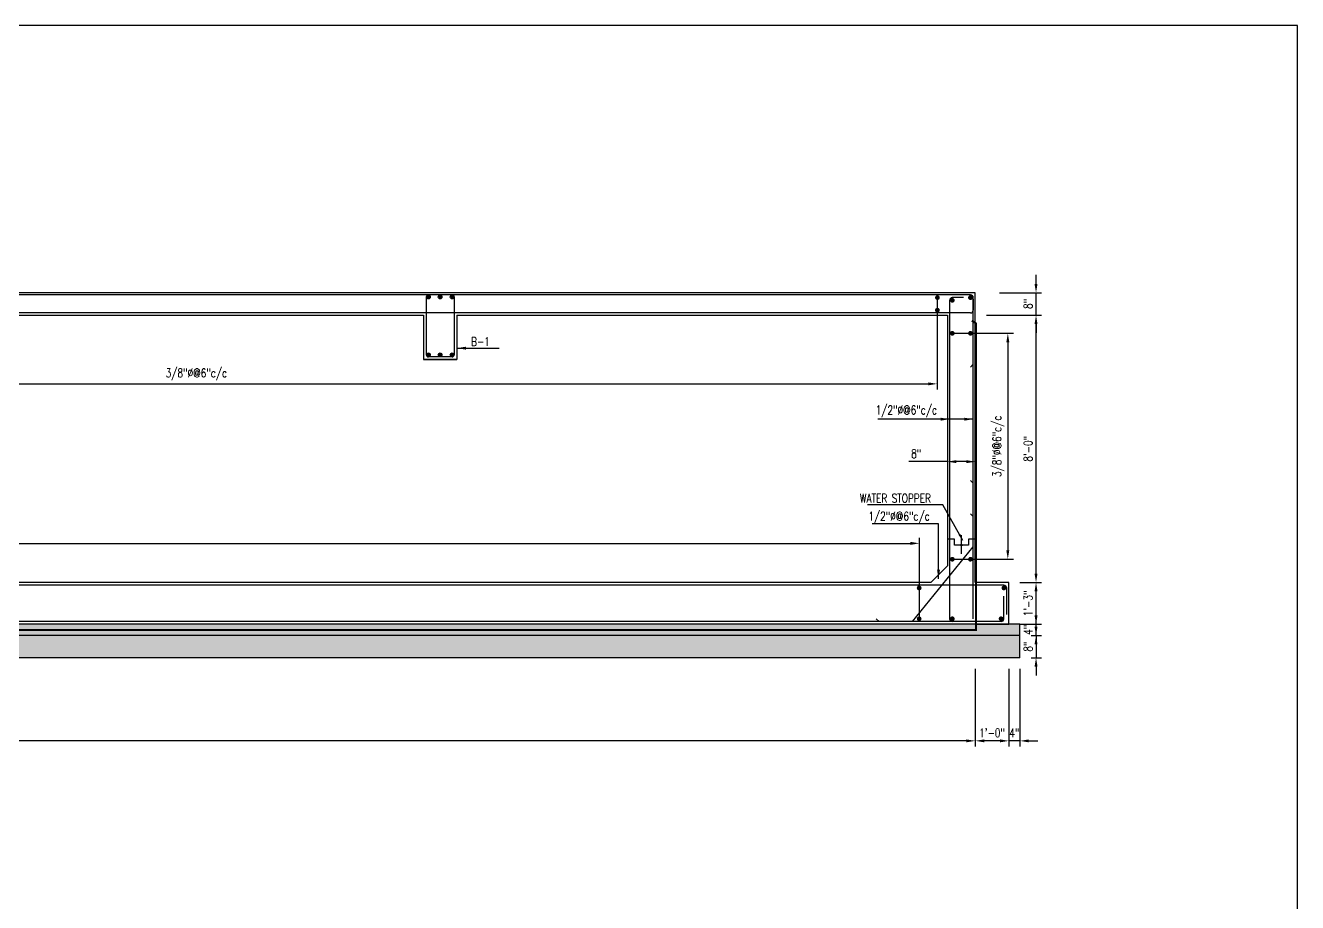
# Model space of a CAD drawing. Extents: x 645203 to 647955, y -185618 to -184623.
# Drawn here: x 647498.8 to 647955.2, y -185068 to -184753.2 of the extents above; entities that cross this region are included whole.
import ezdxf

# ---------------------------------------------------------------- set-up
doc = ezdxf.new("R2010")
doc.units = 0
doc.header["$LTSCALE"] = 20
doc.header["$MEASUREMENT"] = 0
doc.header["$PDMODE"] = 32
doc.linetypes.add('HIDDEN', pattern=[0.375, 0.25, -0.125])
doc.layers.get('DEFPOINTS').update_dxf_attribs({"linetype": 'CONTINUOUS'})
for name, color, linetype in [('A-TYP-DIM', 1, 'CONTINUOUS'), ('axis', 8, 'CONTINUOUS'), ('BEAM', 4, 'HIDDEN'), ('BOT-STEEL', 6, 'CONTINUOUS'), ('COL', 6, 'CONTINUOUS'), ('HATCH', 251, 'CONTINUOUS'), ('S-BLOWUP COLUMN', 4, 'CONTINUOUS'), ('S-HT-COMPACTED EARTH', 1, 'CONTINUOUS'), ('SECTION', 4, 'CONTINUOUS')]:
    doc.layers.add(name, color=color, linetype=linetype)
doc.styles.add('rizwan', font='romans.shx', dxfattribs={"width": 0.75})
doc.dimstyles.new('STYLE-64', dxfattribs={"dimscale": 64, "dimtxt": 0.09375, "dimasz": 0.09375, "dimexe": 0.0625, "dimexo": 0.0625, "dimgap": 0.03125, "dimtad": 1, "dimzin": 3, "dimdsep": 46, "dimlunit": 4, "dimtxsty": 'rizwan', "dimcen": 0.125, "dimdle": 4, "dimclrd": 1, "dimclre": 1, "dimclrt": 2, "dimadec": 0, "dimazin": 0, "dimtfac": 0.5, "dimtix": 1, "dimtmove": 2, "dimatfit": 3, "dimfxl": 0, "dimfrac": 1, "dimtolj": 1, "dimtzin": 3, "dimarcsym": 0})

# ---------------------------------------------------------------- blocks, each defined once
blk = doc.blocks.new('*D29')
at = {"layer": 'A-TYP-DIM', "color": 1, "lineweight": -2, "ltscale": 1.5, "transparency": 16777216}
for p, q in [((647851.6, -184984.13), (647851.6, -185011.97)), ((647855.6, -184984.13), (647855.6, -185011.97)), ((647848.4, -185009.97), (647845.2, -185009.97)), ((647855.6, -185009.97), (647851.6, -185009.97)), ((647858.8, -185009.97), (647862, -185009.97))]:
    blk.add_line(p, q, dxfattribs=at)
at = {"layer": 'A-TYP-DIM', "color": 1, "ltscale": 1.5, "transparency": 16777216}
for points in [[(647848.4, -185009.44), (647848.4, -185010.51), (647851.6, -185009.97)], [(647858.8, -185009.44), (647858.8, -185010.51), (647855.6, -185009.97)]]:
    blk.add_solid(points, dxfattribs=at)
at = {"layer": 'DEFPOINTS', "color": 0, "ltscale": 1.5, "transparency": 16777216}
for p in [(647851.6, -184980.13), (647855.6, -184980.13), (647851.6, -185009.97)]:
    blk.add_point(p, dxfattribs=at)
at = {"layer": 'A-TYP-DIM', "color": 2, "ltscale": 1.5, "transparency": 16777216, "insert": (647853.6, -185007.11), "char_height": 3.125, "attachment_point": 5, "style": 'rizwan'}
blk.add_mtext('\\A1;4"', dxfattribs=at)
blk = doc.blocks.new('*D30')
at = {"layer": 'A-TYP-DIM', "color": 1, "lineweight": -2, "ltscale": 1.5, "transparency": 16777216}
for p, q in [((647839.6, -184984.13), (647839.6, -185011.96)), ((647851.6, -184984.13), (647851.6, -185011.96)), ((647848.4, -185009.96), (647842.8, -185009.96))]:
    blk.add_line(p, q, dxfattribs=at)
at = {"layer": 'A-TYP-DIM', "color": 1, "ltscale": 1.5, "transparency": 16777216}
for points in [[(647842.8, -185009.43), (647842.8, -185010.49), (647839.6, -185009.96)], [(647848.4, -185009.43), (647848.4, -185010.49), (647851.6, -185009.96)]]:
    blk.add_solid(points, dxfattribs=at)
at = {"layer": 'DEFPOINTS', "color": 0, "ltscale": 1.5, "transparency": 16777216}
for p in [(647839.6, -184980.13), (647851.6, -184980.13), (647839.6, -185009.96)]:
    blk.add_point(p, dxfattribs=at)
at = {"layer": 'A-TYP-DIM', "color": 2, "ltscale": 1.5, "transparency": 16777216, "insert": (647845.6, -185007.1), "char_height": 3.125, "attachment_point": 5, "style": 'rizwan'}
blk.add_mtext('\\A1;1\'-0"', dxfattribs=at)
blk = doc.blocks.new('*D31')
at = {"layer": 'A-TYP-DIM', "color": 1, "lineweight": -2, "ltscale": 1.5, "transparency": 16777216}
for p, q in [((647047.6, -184984.13), (647047.6, -185011.96)), ((647839.6, -184984.13), (647839.6, -185011.96)), ((647836.4, -185009.96), (647050.8, -185009.96))]:
    blk.add_line(p, q, dxfattribs=at)
at = {"layer": 'A-TYP-DIM', "color": 1, "ltscale": 1.5, "transparency": 16777216}
for points in [[(647050.8, -185009.43), (647050.8, -185010.49), (647047.6, -185009.96)], [(647836.4, -185009.43), (647836.4, -185010.49), (647839.6, -185009.96)]]:
    blk.add_solid(points, dxfattribs=at)
at = {"layer": 'DEFPOINTS', "color": 0, "ltscale": 1.5, "transparency": 16777216}
for p in [(647047.6, -184980.13), (647839.6, -184980.13), (647047.6, -185009.96)]:
    blk.add_point(p, dxfattribs=at)
at = {"layer": 'A-TYP-DIM', "color": 2, "ltscale": 1.5, "transparency": 16777216, "insert": (647443.6, -185007.1), "char_height": 3.125, "attachment_point": 5, "style": 'rizwan'}
blk.add_mtext('\\A1;66\'-0"', dxfattribs=at)
blk = doc.blocks.new('*D34')
at = {"layer": 'A-TYP-DIM', "color": 1, "lineweight": -2, "ltscale": 1.5, "transparency": 16777216}
for p, q in [((647861.39, -184964.93), (647861.39, -184961.73)), ((647859.6, -184968.13), (647863.39, -184968.13)), ((647861.39, -184972.13), (647861.39, -184968.13)), ((647859.6, -184972.13), (647863.39, -184972.13)), ((647861.39, -184975.33), (647861.39, -184978.53))]:
    blk.add_line(p, q, dxfattribs=at)
at = {"layer": 'A-TYP-DIM', "color": 1, "ltscale": 1.5, "transparency": 16777216}
for points in [[(647860.85, -184964.93), (647861.92, -184964.93), (647861.39, -184968.13)], [(647860.85, -184975.33), (647861.92, -184975.33), (647861.39, -184972.13)]]:
    blk.add_solid(points, dxfattribs=at)
at = {"layer": 'DEFPOINTS', "color": 0, "ltscale": 1.5, "transparency": 16777216}
for p in [(647855.6, -184968.13), (647861.39, -184968.13), (647855.6, -184972.13)]:
    blk.add_point(p, dxfattribs=at)
at = {"layer": 'A-TYP-DIM', "color": 2, "ltscale": 1.5, "transparency": 16777216, "insert": (647858.53, -184970.13), "char_height": 3.125, "attachment_point": 5, "rotation": 90, "style": 'rizwan'}
blk.add_mtext('\\A1;4"', dxfattribs=at)
blk = doc.blocks.new('*D52')
at = {"layer": 'A-TYP-DIM', "color": 1, "lineweight": -2, "ltscale": 1.5, "transparency": 16777216}
for p, q in [((647861.38, -184845.93), (647861.38, -184842.73)), ((647848.29, -184849.13), (647863.38, -184849.13)), ((647861.38, -184857.13), (647861.38, -184849.13)), ((647843.6, -184857.13), (647863.38, -184857.13)), ((647861.38, -184860.33), (647861.38, -184863.53))]:
    blk.add_line(p, q, dxfattribs=at)
at = {"layer": 'A-TYP-DIM', "color": 1, "ltscale": 1.5, "transparency": 16777216}
for points in [[(647860.85, -184845.93), (647861.91, -184845.93), (647861.38, -184849.13)], [(647860.85, -184860.33), (647861.91, -184860.33), (647861.38, -184857.13)]]:
    blk.add_solid(points, dxfattribs=at)
at = {"layer": 'DEFPOINTS', "color": 0, "ltscale": 1.5, "transparency": 16777216}
for p in [(647844.29, -184849.13), (647861.38, -184849.13), (647839.6, -184857.13)]:
    blk.add_point(p, dxfattribs=at)
at = {"layer": 'A-TYP-DIM', "color": 2, "ltscale": 1.5, "transparency": 16777216, "insert": (647858.52, -184853.13), "char_height": 3.125, "attachment_point": 5, "rotation": 90, "style": 'rizwan'}
blk.add_mtext('\\A1;8"', dxfattribs=at)
blk = doc.blocks.new('*D35')
at = {"layer": 'A-TYP-DIM', "color": 1, "lineweight": -2, "ltscale": 1.5, "transparency": 16777216}
for p, q in [((647858.86, -184857.13), (647863.38, -184857.13)), ((647861.38, -184949.93), (647861.38, -184860.33)), ((647858.86, -184953.13), (647863.38, -184953.13))]:
    blk.add_line(p, q, dxfattribs=at)
at = {"layer": 'A-TYP-DIM', "color": 1, "ltscale": 1.5, "transparency": 16777216}
for points in [[(647860.85, -184860.33), (647861.91, -184860.33), (647861.38, -184857.13)], [(647860.85, -184949.93), (647861.91, -184949.93), (647861.38, -184953.13)]]:
    blk.add_solid(points, dxfattribs=at)
at = {"layer": 'DEFPOINTS', "color": 0, "ltscale": 1.5, "transparency": 16777216}
for p in [(647854.86, -184857.13), (647861.38, -184857.13), (647854.86, -184953.13)]:
    blk.add_point(p, dxfattribs=at)
at = {"layer": 'A-TYP-DIM', "color": 2, "ltscale": 1.5, "transparency": 16777216, "insert": (647858.52, -184905.13), "char_height": 3.125, "attachment_point": 5, "rotation": 90, "style": 'rizwan'}
blk.add_mtext('\\A1;8\'-0"', dxfattribs=at)
blk = doc.blocks.new('*D36')
at = {"layer": 'A-TYP-DIM', "color": 1, "lineweight": -2, "ltscale": 1.5, "transparency": 16777216}
for p, q in [((647855.6, -184953.13), (647863.39, -184953.13)), ((647861.39, -184964.93), (647861.39, -184956.33)), ((647855.6, -184968.13), (647863.39, -184968.13))]:
    blk.add_line(p, q, dxfattribs=at)
at = {"layer": 'A-TYP-DIM', "color": 1, "ltscale": 1.5, "transparency": 16777216}
for points in [[(647860.85, -184956.33), (647861.92, -184956.33), (647861.39, -184953.13)], [(647860.85, -184964.93), (647861.92, -184964.93), (647861.39, -184968.13)]]:
    blk.add_solid(points, dxfattribs=at)
at = {"layer": 'DEFPOINTS', "color": 0, "ltscale": 1.5, "transparency": 16777216}
for p in [(647851.6, -184953.13), (647861.39, -184953.13), (647851.6, -184968.13)]:
    blk.add_point(p, dxfattribs=at)
at = {"layer": 'A-TYP-DIM', "color": 2, "ltscale": 1.5, "transparency": 16777216, "insert": (647858.53, -184960.63), "char_height": 3.125, "attachment_point": 5, "rotation": 90, "style": 'rizwan'}
blk.add_mtext('\\A1;1\'-3"', dxfattribs=at)
blk = doc.blocks.new('*D45')
at = {"layer": 'A-TYP-DIM', "color": 1, "lineweight": -2, "ltscale": 1.5, "transparency": 16777216}
for p, q in [((647066.83, -184966.52), (647066.83, -184937.07)), ((647070.03, -184939.07), (647816.32, -184939.07)), ((647819.52, -184966.17), (647819.52, -184937.07))]:
    blk.add_line(p, q, dxfattribs=at)
at = {"layer": 'A-TYP-DIM', "color": 1, "ltscale": 1.5, "transparency": 16777216}
for points in [[(647070.03, -184938.54), (647070.03, -184939.61), (647066.83, -184939.07)], [(647816.32, -184938.54), (647816.32, -184939.61), (647819.52, -184939.07)]]:
    blk.add_solid(points, dxfattribs=at)
at = {"layer": 'DEFPOINTS', "color": 0, "ltscale": 1.5, "transparency": 16777216}
for p in [(647819.52, -184939.07), (647066.83, -184970.52), (647819.52, -184970.17)]:
    blk.add_point(p, dxfattribs=at)
at = {"layer": 'A-TYP-DIM', "color": 2, "ltscale": 1.5, "transparency": 16777216, "insert": (647443.17, -184935.69), "char_height": 3.125, "attachment_point": 5, "style": 'rizwan'}
blk.add_mtext('\\A1;5/8"%%C@4"c/c', dxfattribs=at)
blk = doc.blocks.new('*D46')
at = {"layer": 'A-TYP-DIM', "color": 1, "lineweight": -2, "ltscale": 1.5, "transparency": 16777216}
for p, q in [((647294.29, -184850.99), (647294.29, -184883.82)), ((647825.91, -184851.39), (647825.91, -184883.82)), ((647297.49, -184881.82), (647822.71, -184881.82))]:
    blk.add_line(p, q, dxfattribs=at)
at = {"layer": 'A-TYP-DIM', "color": 1, "ltscale": 1.5, "transparency": 16777216}
for points in [[(647297.49, -184881.29), (647297.49, -184882.35), (647294.29, -184881.82)], [(647822.71, -184881.29), (647822.71, -184882.35), (647825.91, -184881.82)]]:
    blk.add_solid(points, dxfattribs=at)
at = {"layer": 'DEFPOINTS', "color": 0, "ltscale": 1.5, "transparency": 16777216}
for p in [(647294.29, -184846.99), (647825.91, -184847.39), (647825.91, -184881.82)]:
    blk.add_point(p, dxfattribs=at)
at = {"layer": 'A-TYP-DIM', "color": 2, "ltscale": 1.5, "transparency": 16777216, "insert": (647560.1, -184878.44), "char_height": 3.125, "attachment_point": 5, "style": 'rizwan'}
blk.add_mtext('\\A1;3/8"%%C@6"c/c', dxfattribs=at)
blk = doc.blocks.new('*D27')
at = {"layer": 'A-TYP-DIM', "color": 1, "lineweight": -2, "ltscale": 1.5, "transparency": 16777216}
for p, q in [((647831.71, -184863.68), (647853.26, -184863.68)), ((647851.26, -184866.88), (647851.26, -184941.58)), ((647831.3, -184944.78), (647853.26, -184944.78))]:
    blk.add_line(p, q, dxfattribs=at)
at = {"layer": 'A-TYP-DIM', "color": 1, "ltscale": 1.5, "transparency": 16777216}
for points in [[(647850.73, -184866.88), (647851.79, -184866.88), (647851.26, -184863.68)], [(647850.73, -184941.58), (647851.79, -184941.58), (647851.26, -184944.78)]]:
    blk.add_solid(points, dxfattribs=at)
at = {"layer": 'DEFPOINTS', "color": 0, "ltscale": 1.5, "transparency": 16777216}
for p in [(647827.71, -184863.68), (647827.3, -184944.78), (647851.26, -184944.78)]:
    blk.add_point(p, dxfattribs=at)
at = {"layer": 'A-TYP-DIM', "color": 2, "ltscale": 1.5, "transparency": 16777216, "insert": (647847.88, -184904.23), "char_height": 3.125, "attachment_point": 5, "rotation": 90, "style": 'rizwan'}
blk.add_mtext('\\A1;3/8"%%C@6"c/c', dxfattribs=at)
blk = doc.blocks.new('*D28')
at = {"layer": 'A-TYP-DIM', "color": 1, "lineweight": -2, "ltscale": 1.5, "transparency": 16777216}
for p, q in [((647861.39, -184968.93), (647861.39, -184965.73)), ((647859.6, -184972.13), (647863.39, -184972.13)), ((647861.39, -184972.13), (647861.39, -184980.13)), ((647859.6, -184980.13), (647863.39, -184980.13)), ((647861.39, -184983.33), (647861.39, -184986.53))]:
    blk.add_line(p, q, dxfattribs=at)
at = {"layer": 'A-TYP-DIM', "color": 1, "ltscale": 1.5, "transparency": 16777216}
for points in [[(647860.85, -184968.93), (647861.92, -184968.93), (647861.39, -184972.13)], [(647860.85, -184983.33), (647861.92, -184983.33), (647861.39, -184980.13)]]:
    blk.add_solid(points, dxfattribs=at)
at = {"layer": 'DEFPOINTS', "color": 0, "ltscale": 1.5, "transparency": 16777216}
for p in [(647855.6, -184972.13), (647855.6, -184980.13), (647861.39, -184980.13)]:
    blk.add_point(p, dxfattribs=at)
at = {"layer": 'A-TYP-DIM', "color": 2, "ltscale": 1.5, "transparency": 16777216, "insert": (647858.53, -184976.13), "char_height": 3.125, "attachment_point": 5, "rotation": 90, "style": 'rizwan'}
blk.add_mtext('\\A1;8"', dxfattribs=at)
blk = doc.blocks.new('*D78')
at = {"layer": 'A-TYP-DIM', "color": 1, "lineweight": -2, "ltscale": 1.5, "transparency": 16777216}
for p, q in [((647829.6, -184909.75), (647815.79, -184909.75)), ((647829.6, -184908.04), (647829.6, -184911.75)), ((647836.4, -184909.75), (647832.8, -184909.75)), ((647839.6, -184908.04), (647839.6, -184911.75))]:
    blk.add_line(p, q, dxfattribs=at)
at = {"layer": 'A-TYP-DIM', "color": 1, "ltscale": 1.5, "transparency": 16777216}
for points in [[(647832.8, -184909.21), (647832.8, -184910.28), (647829.6, -184909.75)], [(647836.4, -184909.21), (647836.4, -184910.28), (647839.6, -184909.75)]]:
    blk.add_solid(points, dxfattribs=at)
at = {"layer": 'DEFPOINTS', "color": 0, "ltscale": 1.5, "transparency": 16777216}
for p in [(647829.6, -184904.04), (647839.6, -184904.04), (647829.6, -184909.75)]:
    blk.add_point(p, dxfattribs=at)
at = {"layer": 'A-TYP-DIM', "color": 2, "ltscale": 1.5, "transparency": 16777216, "insert": (647818.4, -184906.89), "char_height": 3.125, "attachment_point": 5, "style": 'rizwan'}
blk.add_mtext('\\A1;8"', dxfattribs=at)
blk = doc.blocks.new('A$C76BB0DB5')
at = {"layer": 'BOT-STEEL', "ltscale": 0.05}
h = blk.add_hatch(color=256, dxfattribs=at)
h.dxf.hatch_style = 1
h.paths.add_polyline_path([(-0.75, 0, 1), (0.75, 0, 1)])
blk.add_circle((0, 0), 0.75, dxfattribs=at)

msp = doc.modelspace()

# ---------------------------------------------------------------- hatches: boundary and pattern name
at = {"layer": 'HATCH'}
h = msp.add_hatch(dxfattribs=at)
h.set_pattern_fill('AR-CONC', color=256, style=0)
h.set_pattern_definition([(50, (418.8876, -1.613), (7.172601826, -0.62752135), [0.75, -8.25]), (355, (418.8876, -1.613), (-1.38751334, 7.52192134), [0.6, -6.6]), (100.4514445, (419.485, -1.6654), (5.78508847, 6.89439991), [0.63740192, -7.01142112]), (46.1842, (418.888, 0.387), (10.67241331, -1.65519281), [1.125, -12.375]), (96.6356355, (419.777, 0.249), (9.34661946, 9.741186), [0.95610342, -10.5171376]), (351.184164, (418.888, 0.387), (9.34661945, 9.741186), [0.9, -9.90000001]), (21, (419.8876, -0.113), (5.96907052, -4.026188907), [0.75, -8.25]), (326, (419.8876, -0.113), (2.43315332, 7.25150045), [0.6, -6.6]), (71.4514447, (420.385, -0.4486), (8.40222377, 3.22531153), [0.6374019, -7.01142112]), (37.5, (418.8876, -1.613), (0.121598553, 3.328938538), [0, -6.52, 0, -6.7, 0, -6.625]), (7.5, (418.8876, -1.613), (2.630695374, 3.944117119), [0, -3.82, 0, -6.37, 0, -2.525]), (327.5, (416.6576, -1.613), (5.338224362, -0.225548717), [0, -2.5, 0, -7.8, 0, -10.35]), (317.5, (415.6576, -1.613), (5.831861693, 1.001049823), [0, -3.25, 0, -5.18, 0, -7.35])])
h.paths.add_polyline_path([(647031.59857, -184972.12925), (647855.59857, -184972.12925), (647855.59857, -184968.12925), (647031.59857, -184968.12925)])
h = msp.add_hatch(dxfattribs=at)
h.set_pattern_fill('GRAVEL', color=256, scale=12)
h.set_pattern_definition([(228.0127875, (427.5276, 14.3869), (-96, -108), [1.614432, -159.82905656]), (184.96974073, (426.4476, 13.1869), (144, 12), [2.770416, -274.27109713]), (132.51044708, (423.6876, 12.9469), (120, -132), [1.953456, -193.39239115]), (267.27368901, (419.0076, 9.9469), (12, 240), [2.522856, -249.7626965]), (292.83365418, (418.8876, 7.4269), (-60, 144), [2.47386, -244.91247754]), (357.27368901, (419.8476, 5.1469), (-240, 12), [2.522856, -249.7626965]), (37.69424047, (422.3676, 5.0269), (-156, -120), [3.336348, -330.29818259]), (72.255328375, (425.0076, 7.0669), (84, 264), [3.149856, -311.83585796]), (121.429565615, (425.9676, 10.0669), (-96, 156), [2.5314, -250.60887732]), (175.23635831, (424.6476, 12.2269), (132, -12), [2.889984, -141.60915095]), (222.3974378, (421.7676, 12.4669), (-144, -132), [3.737376, -370.00050006]), (138.81407483, (430.8876, 9.8269), (-84, 72), [1.275612, -126.28613775]), (171.46923439, (429.9276, 10.6669), (156, -24), [2.426844, -240.258137]), (225, (427.528, 11.027), (-1e-15, -12), [1.697052, -15.27351075]), (203.19859051, (426.6876, 12.4669), (60, 24), [0.913896, -90.47538127]), (291.8014095, (425.8476, 12.107), (-12, 36), [1.292436, -63.32954169]), (30.96375653, (426.3276, 10.9069), (36, 24), [2.099148, -67.87227474]), (161.5650512, (428.1276, 11.987), (24, -12), [1.517892, -36.42943992]), (16.38954033, (418.8876, 12.1069), (120, 36), [2.1264, -210.51414176]), (70.34617594, (420.9276, 12.7069), (-48, -132), [1.783932, -176.60889297]), (293.19859051, (428.1276, 14.3869), (-24, 60), [1.82778, -89.56149727]), (343.61045967, (428.8476, 12.7069), (-120, 36), [2.1264, -210.51414176]), (339.44395478, (418.8876, 4.6669), (-60, 24), [2.05056, -100.47748494]), (294.77514057, (420.8076, 3.9469), (-60, 132), [1.718136, -170.09571676]), (66.80140949, (428.2476, 2.3869), (24, 60), [1.82778, -89.56149727]), (17.35402464, (428.9676, 4.0669), (-156, -48), [2.011572, -199.14508337]), (69.44395478, (422.3676, 2.3869), (-24, -60), [1.02528, -101.50276494]), (101.30993247, (427.5276, 2.387), (-12, 48), [0.61188, -60.57635416]), (165.96375653, (427.4076, 2.987), (36, -12), [2.47386, -47.0034075]), (186.00900596, (425.0076, 3.5869), (120, 12), [2.2926, -226.9670781]), (303.6900675, (426.3276, 9.827), (-12, 24), [1.730664, -41.5359513]), (353.15722659, (427.2876, 8.3869), (204, -24), [3.021528, -299.13075149]), (60.9453959, (430.2876, 8.0269), (-48, -84), [1.235472, -122.3120897]), (90, (430.888, 9.107), (-12, 12), [0.72, -11.28]), (120.25643716, (424.7676, 3.9469), (48, -84), [1.667088, -165.04223987]), (48.0127875, (423.9276, 5.3869), (96, 108), [3.228864, -158.21462456]), (0, (426.088, 7.787), (12, 12), [3.12, -8.88]), (325.30484647, (429.2076, 7.7869), (120, -84), [1.897368, -187.8392916]), (254.0546041, (430.7676, 6.7069), (-12, -48), [1.747224, -85.61409467]), (207.64597536, (430.2876, 5.0269), (-228, -120), [2.84478, -281.63369019]), (175.42607874, (427.7676, 3.7069), (-156, 12), [3.009588, -297.9488809])])
h.paths.add_polyline_path([(647855.59857, -184980.12925), (647855.59857, -184972.12925), (647031.59857, -184972.12925), (647031.59857, -184980.12925)])

# ---------------------------------------------------------------- linework, layer by layer
at = {"layer": 'A-TYP-DIM', "ltscale": 1.5}
for p, q in [((647832.09857, -184937.56113), (647829.59857, -184937.56113)), ((647832.09857, -184939.66702), (647832.09857, -184937.56113)), ((647834.59857, -184942.86242), (647834.59857, -184936.10638)), ((647839.6215, -184937.56113, 0.10874), (647837.09857, -184937.56113)), ((647837.09857, -184937.56113), (647837.09857, -184939.66702)), ((647837.09857, -184939.66702), (647832.09857, -184939.66702))]:
    msp.add_line(p, q, dxfattribs=at)
at = {"layer": 'A-TYP-DIM', "ltscale": 1.5, "const_width": 0.5}
msp.add_lwpolyline([(647834.34857, -184939.66702, 1), (647834.84857, -184939.66702, 1)], format="xyb", close=True, dxfattribs=at)
at = {"layer": 'BEAM', "color": 3, "linetype": 'Continuous', "ltscale": 0.05}
for p, q in [((647641.59857, -184873.12925), (647653.59857, -184873.12925)), ((647653.59857, -184873.12925), (647641.59857, -184873.12925))]:
    msp.add_line(p, q, dxfattribs=at)
at = {"layer": 'COL', "linetype": 'ByBlock'}
for p, q in [((647836.87305, -184849.87925), (647282.59857, -184849.87925)), ((647838.84857, -184851.40426), (647838.84857, -184855.37925)), ((647837.84857, -184856.37925), (647283.59857, -184856.37925)), ((647837.84857, -184875.79545), (647838.84857, -184874.79545)), ((647837.84857, -184916.46306), (647838.84857, -184917.46306)), ((647837.84857, -184928.46306), (647838.84857, -184929.46306)), ((647817.01278, -184967.12925), (647838.84857, -184940.29347)), ((647804.04644, -184966.12925), (647805.04644, -184967.12925))]:
    msp.add_line(p, q, dxfattribs=at)
at = {"layer": 'COL'}
for p, q in [((647830.34857, -184851.84821), (647830.34857, -184966.12925)), ((647835.34297, -184850.84821), (647831.34857, -184850.84821)), ((647837.84857, -184849.87925), (647834.7887, -184849.87925)), ((647838.84857, -184966.12925), (647838.84857, -184850.87925)), ((647825.03055, -184954.12925), (647037.34857, -184954.12925)), ((647849.84857, -184954.12925), (647825.03055, -184954.12925)), ((647850.84857, -184964.58337), (647850.84857, -184955.12925)), ((647849.84857, -184966.12925), (647849.84857, -184958.03506)), ((647848.84857, -184967.12925), (647038.34857, -184967.12925))]:
    msp.add_line(p, q, dxfattribs=at)
at = {"layer": 'COL', "linetype": 'ByBlock', "const_width": 0.84375}
for points in [[(647825.98713, -184850.45738, 1), (647825.98713, -184851.30113, 1)], [(647831.34857, -184851.42633, -1), (647831.34857, -184852.27008, -1)], [(647837.84857, -184850.45738, -1), (647837.84857, -184851.30113, -1)], [(647825.98713, -184855.80113, -1), (647825.98713, -184854.95738, -1)], [(647831.34857, -184863.26016, -1), (647831.34857, -184864.10391, -1)], [(647837.84857, -184863.26016, 1), (647837.84857, -184864.10391, 1)], [(647831.34857, -184944.35646, -1), (647831.34857, -184945.20021, -1)], [(647837.84857, -184944.35646, 1), (647837.84857, -184945.20021, 1)], [(647819.45081, -184955.52378, 1), (647819.45081, -184954.68003, 1)], [(647849.84857, -184955.49644, -1), (647849.84857, -184954.65269, -1)], [(647819.45081, -184965.73472, -1), (647819.45081, -184966.57847, -1)], [(647831.34857, -184965.70738, 1), (647831.34857, -184966.55113, 1)], [(647848.84857, -184965.70738, 1), (647848.84857, -184966.55113, 1)]]:
    msp.add_lwpolyline(points, format="xyb", close=True, dxfattribs=at)
at = {"layer": 'COL', "color": 1, "linetype": 'HIDDEN', "const_width": 0.75927}
msp.add_lwpolyline([(647838.35106, -184859.12925), (647839.81646, -184860.12925), (647839.81646, -184970.16827), (647047.59857, -184970.16827), (647047.59857, -184968.12925), (647047.59857, -184860.12925), (647049.06397, -184859.12925)], dxfattribs=at)
at = {"layer": 'COL'}
for centre, radius, start, end in [((647831.34857, -184851.84821), 1, 90, 180), ((647837.84857, -184850.87925), 1, 0, 90), ((647819.4139, -184954.87925), 0.75, 90, 135), ((647849.84857, -184955.12925), 1, 0, 90), ((647831.34857, -184966.12925), 1, 180, 270), ((647848.84857, -184966.12925), 1, 270, 0)]:
    msp.add_arc(centre, radius, start, end, dxfattribs=at)
at = {"layer": 'COL', "linetype": 'ByBlock'}
msp.add_arc((647837.84857, -184855.37925), 1, 270, 0, dxfattribs=at)
at = {"layer": 'DEFPOINTS'}
msp.add_lwpolyline([(645203.2732, -185618.47393), (647955.22679, -185618.47393), (647955.22679, -184753.17991), (645203.2732, -184753.17991)], close=True, dxfattribs=at)
at = {"layer": 'S-BLOWUP COLUMN', "color": 6}
for p, q in [((647642.59857, -184850.62925), (647642.59857, -184871.37925)), ((647651.84857, -184849.87925), (647643.34857, -184849.87925)), ((647652.59857, -184850.62925), (647652.59857, -184871.37925)), ((647651.84857, -184872.12925), (647643.34857, -184872.12925))]:
    msp.add_line(p, q, dxfattribs=at)
for centre, start, end in [((647643.34857, -184850.62925), 90, 180), ((647651.84857, -184850.62925), 0, 90), ((647643.34857, -184871.37925), 180, 270), ((647651.84857, -184871.37925), 270, 0)]:
    msp.add_arc(centre, 0.75, start, end, dxfattribs=at)
at = {"layer": 'S-HT-COMPACTED EARTH'}
for p, q in [((647855.59857, -184980.12925), (647855.59857, -184968.12925)), ((647855.59857, -184972.12925), (647031.59857, -184972.12925)), ((647855.59857, -184980.12925), (647031.59857, -184980.12925))]:
    msp.add_line(p, q, dxfattribs=at)
at = {"layer": 'SECTION'}
for p, q in [((647839.59857, -184849.12925), (647280.59857, -184849.12925)), ((647839.59857, -184953.12925), (647839.59857, -184849.12925)), ((647473.59857, -184857.12925), (647641.59857, -184857.12925)), ((647641.59857, -184857.12925), (647641.59857, -184873.12925)), ((647653.59857, -184857.12925), (647653.59857, -184873.12925)), ((647653.59857, -184857.12925), (647829.59857, -184857.12925)), ((647829.59857, -184857.12925), (647829.59857, -184947.12925)), ((647641.59857, -184873.12925), (647653.59857, -184873.12925)), ((647829.59857, -184947.12925), (647823.59857, -184953.12925)), ((647823.59857, -184953.12925), (647296.59857, -184953.12925)), ((647855.59857, -184968.12925), (647031.59857, -184968.12925))]:
    msp.add_line(p, q, dxfattribs=at)
msp.add_lwpolyline([(647839.59857, -184968.12925), (647851.59857, -184968.12925), (647851.59857, -184953.12925), (647839.59857, -184953.12925)], dxfattribs=at)

# ---------------------------------------------------------------- block references
at = {"layer": 'axis', "ltscale": 0.05, "xscale": 0.8972222222169121, "yscale": 0.8972222222169121, "zscale": 0.8972222222169121, "rotation": 173.3723605568393}
for p in [(647643.34857, -184850.62925), (647647.5467, -184850.62925), (647651.84857, -184850.62925), (647643.34857, -184871.37925), (647647.5467, -184871.37925), (647651.84857, -184871.37925)]:
    msp.add_blockref('A$C76BB0DB5', p, dxfattribs=at)

# ---------------------------------------------------------------- texts
at = {"layer": 'A-TYP-DIM', "color": 2, "ltscale": 1.5, "style": 'rizwan', "width": 0.75}
msp.add_text('B-1', height=3.125, rotation=360, dxfattribs=at).set_placement((647658.64819, -184868.23045))
for s, p in [('1/2"%%C@6"c/c', (647803.85704, -184892.76592)), ('WATER STOPPER', (647798.14011, -184924.45063, -0.09325)), ('1/2"%%C@6"c/c', (647801.23163, -184930.8781))]:
    msp.add_text(s, height=3.125, dxfattribs=at).set_placement(p)

# ---------------------------------------------------------------- dimensions: what is measured, and where the dimension line sits
at = {"layer": 'A-TYP-DIM', "ltscale": 1.5}
for base, p1, p2, angle, picture, middle, dimtype in [((647861.38068, -184849.12925), (647839.59857, -184857.12925), (647844.29262, -184849.12925), 270, '*D52', (647861.38068, -184853.12925), 160), ((647861.38624, -184968.12925), (647855.59857, -184972.12925), (647855.59857, -184968.12925), 90, '*D34', (647861.38624, -184970.12925), 161), ((647861.38624, -184980.12925), (647855.59857, -184972.12925), (647855.59857, -184980.12925), 270, '*D28', (647861.38624, -184976.12925), 161)]:
    dim = msp.add_linear_dim(base=base, p1=p1, p2=p2, angle=angle, dimstyle='STYLE-64', override={"dimscale": 32, "dimtxt": 0.097656, "dimasz": 0.1, "dimexo": 0.125, "dimdec": 4, "dimtmove": 0, "dimatfit": 2}, dxfattribs=at)
    dim.commit()
    dim.dimension.update_dxf_attribs({"geometry": picture, "text_midpoint": middle, "dimtype": dimtype})
for base, p1, p2, text, picture, middle in [((647825.91301, -184881.81951), (647294.28964, -184846.99146), (647825.91301, -184847.38721), '3/8"%%C@6"c/c', '*D46', (647560.10133, -184878.43856)), ((647819.52017, -184939.07338), (647066.82894, -184970.51826), (647819.52017, -184970.16827), '5/8"%%C@4"c/c', '*D45', (647443.17455, -184935.69243))]:
    dim = msp.add_linear_dim(base=base, p1=p1, p2=p2, text=text, dimstyle='STYLE-64', override={"dimscale": 32, "dimtxt": 0.097656, "dimasz": 0.1, "dimexo": 0.125, "dimdec": 4, "dimtmove": 0, "dimatfit": 2}, dxfattribs=at)
    dim.commit()
    dim.dimension.update_dxf_attribs({"geometry": picture, "text_midpoint": middle})
for p1, p2, distance, picture, middle in [((647854.85703, -184953.12925), (647854.85703, -184857.12925), -6.52365, '*D35', (647858.52056, -184905.12925)), ((647851.59857, -184968.12925), (647851.59857, -184953.12925), -9.78767, '*D36', (647858.52612, -184960.62925)), ((647855.59857, -184980.12925), (647851.59857, -184980.12925), 29.84407, '*D29', (647853.59857, -185007.1132))]:
    dim = msp.add_aligned_dim(p1=p1, p2=p2, distance=distance, dimstyle='STYLE-64', override={"dimscale": 32, "dimtxt": 0.097656, "dimasz": 0.1, "dimexo": 0.125, "dimdec": 4, "dimtmove": 0, "dimatfit": 2}, dxfattribs=at)
    dim.commit()
    dim.dimension.update_dxf_attribs({"geometry": picture, "text_midpoint": middle})
dim = msp.add_linear_dim(base=(647851.26151, -184944.77833), p1=(647827.7115, -184863.68204), p2=(647827.30056, -184944.77833), angle=90, text='3/8"%%C@6"c/c', dimstyle='STYLE-64', override={"dimscale": 32, "dimtxt": 0.097656, "dimasz": 0.1, "dimexo": 0.125, "dimdec": 4, "dimtmove": 0, "dimatfit": 2}, dxfattribs=at)
dim.commit()
dim.dimension.update_dxf_attribs({"geometry": '*D27', "text_midpoint": (647847.88056, -184904.23018)})
dim = msp.add_linear_dim(base=(647829.59857, -184909.74822), p1=(647839.59857, -184904.03579), p2=(647829.59857, -184904.03579), angle=180, text='8"', dimstyle='STYLE-64', override={"dimscale": 32, "dimtxt": 0.097656, "dimasz": 0.1, "dimexo": 0.125, "dimdec": 4, "dimtmove": 0, "dimatfit": 2}, dxfattribs=at)
dim.commit()
dim.dimension.update_dxf_attribs({"geometry": '*D78', "text_midpoint": (647818.40332, -184909.74822), "dimtype": 160})
for base, p1, p2, picture, middle in [((647047.59857, -185009.95849), (647839.59857, -184980.12925), (647047.59857, -184980.12925), '*D31', (647443.59857, -185007.09837)), ((647839.59857, -185009.95849), (647851.59857, -184980.12925), (647839.59857, -184980.12925), '*D30', (647845.59857, -185007.09837))]:
    dim = msp.add_linear_dim(base=base, p1=p1, p2=p2, dimstyle='STYLE-64', override={"dimscale": 32, "dimtxt": 0.097656, "dimasz": 0.1, "dimexo": 0.125, "dimdec": 4, "dimtmove": 0, "dimatfit": 2}, dxfattribs=at)
    dim.commit()
    dim.dimension.update_dxf_attribs({"geometry": picture, "text_midpoint": middle})

# ---------------------------------------------------------------- leaders
for points, override in [([(647653.59857, -184869.02146), (647668.69266, -184869.02146)], {"dimscale": 32, "dimtxt": 0.097656, "dimasz": 0.1, "dimexo": 0.125, "dimdec": 4, "dimtmove": 0, "dimatfit": 2}), ([(647838.84857, -184894.50425), (647804.66904, -184894.50425)], {"dimscale": 32, "dimtxt": 0.097656, "dimasz": 0.1, "dimexo": 0.125, "dimdec": 4, "dimtmove": 0, "dimatfit": 2}), ([(647830.34857, -184894.50425), (647804.66904, -184894.50425)], {"dimscale": 32, "dimtxt": 0.097656, "dimasz": 0.1, "dimexo": 0.125, "dimdec": 4, "dimtmove": 0, "dimatfit": 2}), ([(647835.09857, -184938.04472, -0.09325), (647827.98961, -184925.19732, -0.09325), (647800.85572, -184925.19732, -0.09325)], {"dimscale": 24, "dimtxt": 0.097656, "dimasz": 0.1, "dimexo": 0.125, "dimdec": 8, "dimtmove": 0, "dimatfit": 2}), ([(647826.39208, -184951.74996), (647826.39208, -184932.00695), (647802.58386, -184932.00695)], {"dimscale": 32, "dimtxt": 0.097656, "dimasz": 0.1, "dimexo": 0.125, "dimdec": 4, "dimtmove": 0, "dimatfit": 2})]:
    msp.add_leader(points, dimstyle='STYLE-64', override=override, dxfattribs=at)

doc.saveas('drawing.dxf')
